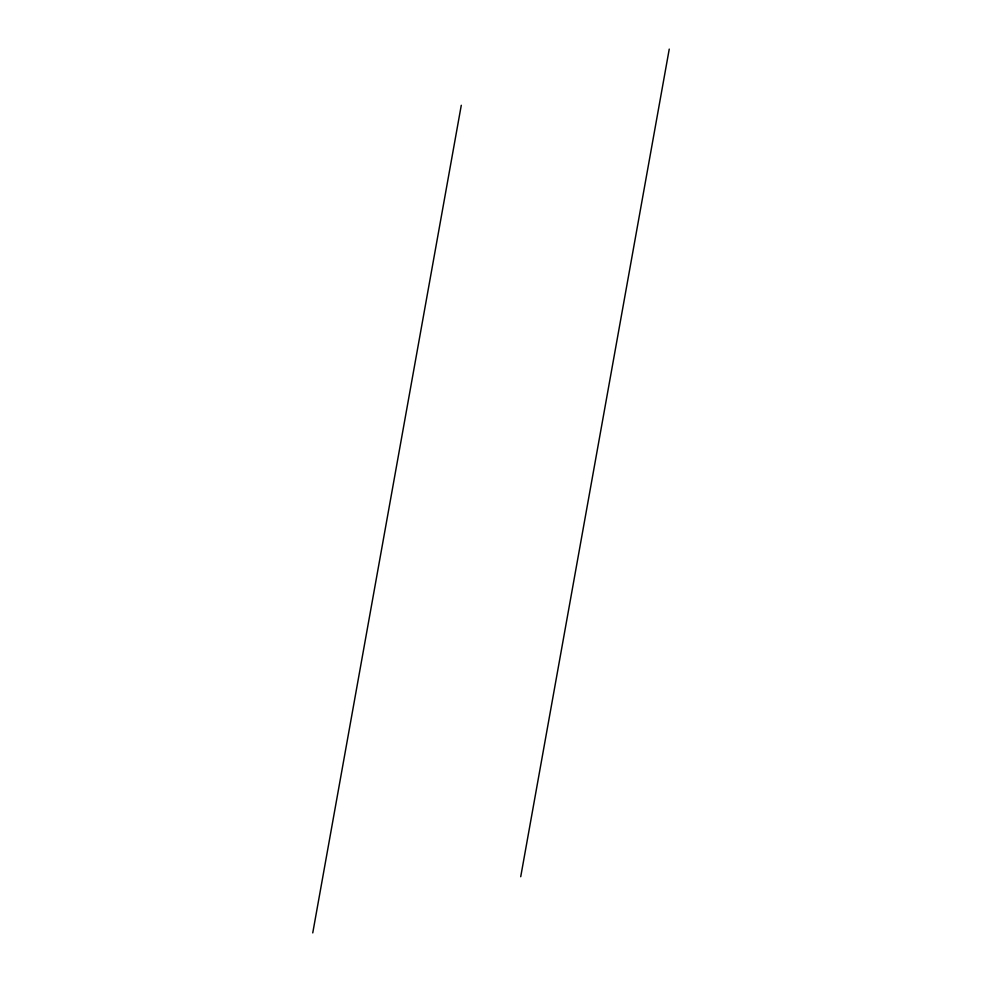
<?xml version="1.0" encoding="UTF-8"?>
<svg xmlns="http://www.w3.org/2000/svg" width="982" height="982" viewBox="0 0 982 982"><rect width="100%" height="100%" fill="white"/><g stroke="black" fill="none" stroke-linecap="round" stroke-linejoin="round"><path stroke-width="1.47" d="M312.755 932.9L461.282 105.283M520.718 876.717L669.245 49.1"/></g></svg>
